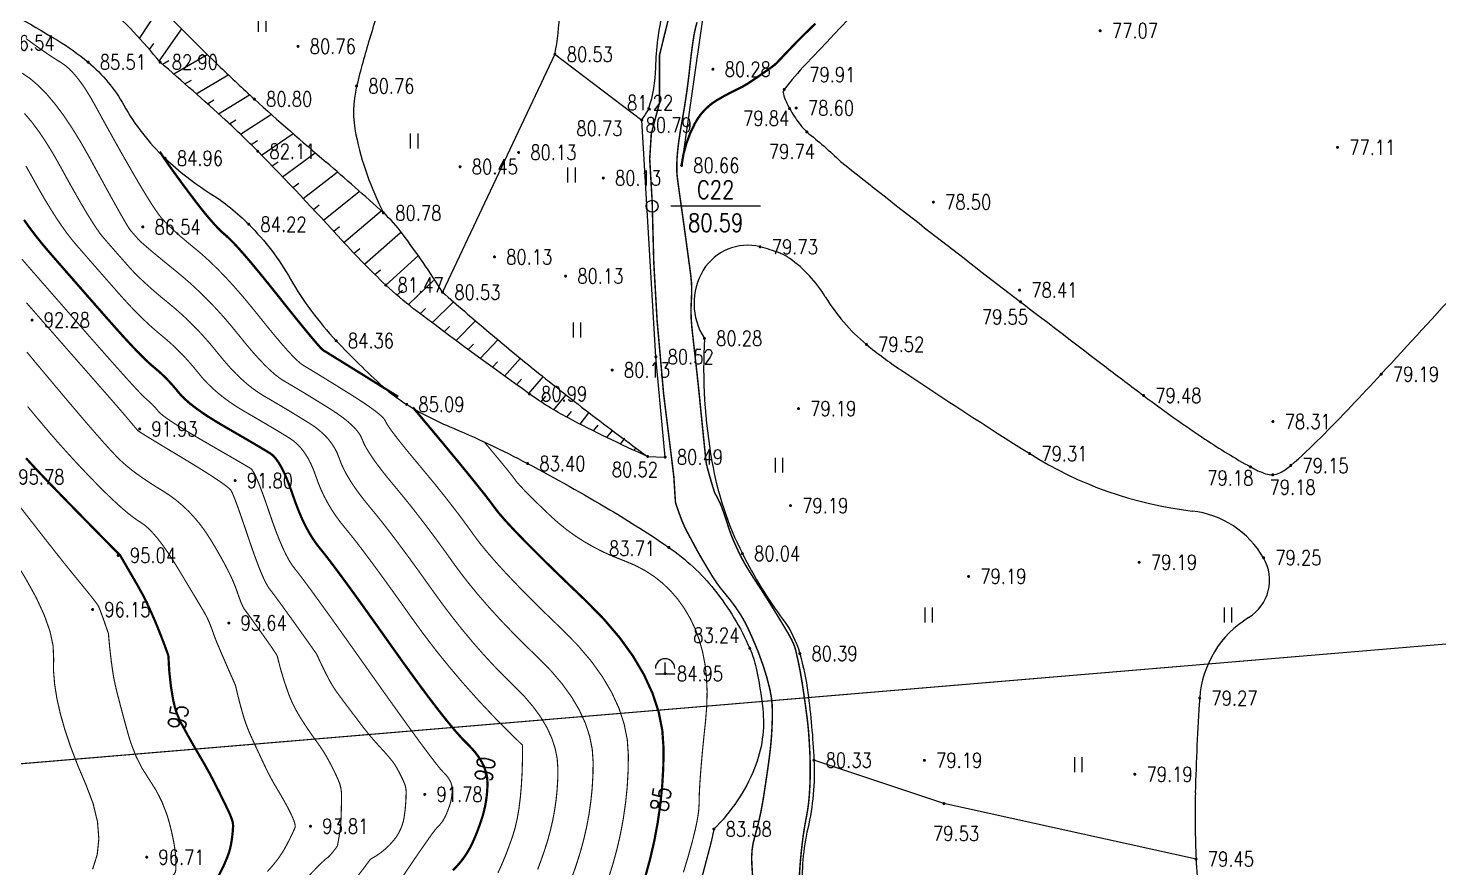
# Model space of a CAD drawing. Extents: x 532522 to 2902776, y -101917278 to 111238625.
# Drawn here: x 1195198 to 1289456, y 3048541 to 3104611 of the extents above; entities that cross this region are included whole.
import ezdxf
from ezdxf.enums import TextEntityAlignment as Align

# ---------------------------------------------------------------- set-up
doc = ezdxf.new("R2010")
doc.units = 0
doc.header["$LTSCALE"] = 1000
doc.header["$MEASUREMENT"] = 0
doc.header["$PDMODE"] = 33
doc.header["$PDSIZE"] = 0.125
doc.linetypes.add('X2', pattern=[10, 8, -2])
doc.layers.get('0').update_dxf_attribs({"linetype": 'CONTINUOUS'})
doc.layers.add('Õ÷μØºìÏß', color=20, linetype='CONTINUOUS')
doc.layers.add('新地形图', color=7, linetype='CONTINUOUS')
doc.styles.add('HZ', font='rs', dxfattribs={"width": 0.8, "bigfont": 'hztxt'})
doc.linetypes.add('10421', pattern='A,2,[150,AAA.SHX,S=1,R=0,X=0,Y=1],1e-11', length=2)

# ---------------------------------------------------------------- blocks, each defined once
blk = doc.blocks.new('GC110')
for p, q in [((-1.31, 0), (1.29, 0)), ((-0.01, 0), (-0.01, 1.5))]:
    blk.add_line(p, q)
blk.add_arc((-0.01, 0.7), 1.3, 0, 180)
blk.add_point((-0.01, 2))
blk = doc.blocks.new('GC121')
for p, q in [((-0.5, -0.64), (-0.5, 1.36)), ((-0.5, -0.64), (-0.5, 0.86)), ((0.5, -0.64), (0.5, 1.36))]:
    blk.add_line(p, q)
blk = doc.blocks.new('GC200')
at = {"linetype": 'Continuous', "const_width": 0.2, "flags": 128}
blk.add_lwpolyline([(-0.1, 0, 1), (0.1, 0, 1)], format="xyb", close=True, dxfattribs=at)
blk = doc.blocks.new('GC117')
blk.add_circle((0, 0), 0.8)
blk.add_point((0, 0))
blk = doc.blocks.new('A$C22E77CCE')
at = {"layer": '新地形图', "color": 53, "linetype": 'Continuous'}
for p, q in [((330654, 478141), (332021, 480230)), ((331965, 476632), (333475, 478775)), ((331319, 477395), (331601, 477808)), ((332938, 475767), (335176, 477069)), ((358414, 477083), (350903, 461192)), ((358414, 477083), (364215, 472686)), ((332183, 476422), (332616, 476673)), ((333690, 475107), (334122, 475360)), ((334439, 474445), (336575, 475707)), ((335927, 473108), (338002, 474375)), ((335185, 473778), (335614, 474035)), ((336666, 472434), (337089, 472699)), ((337394, 471749), (339465, 473081)), ((338109, 471050), (338525, 471326)), ((338811, 470338), (340928, 471789)), ((340203, 468902), (342392, 470497)), ((339509, 469622), (339917, 469910)), ((340895, 468179), (341295, 468479)), ((341583, 467454), (343859, 469209)), ((342949, 465993), (345329, 467924)), ((342267, 466725), (342659, 467035)), ((344302, 464521), (346794, 466633)), ((372151, 466934, 80592), (366151, 466934, 80592)), ((343627, 465258), (344012, 465578)), ((345680, 463071), (348094, 465181)), ((344985, 463790), (345363, 464116)), ((347106, 461669), (349290, 463639)), ((346387, 462364), (346761, 462695)), ((348617, 460360), (350303, 461971)), ((347847, 460997), (348214, 461337)), ((349412, 459753), (349770, 460101)), ((350211, 459151), (351612, 460533)), ((351814, 457956), (353110, 459282)), ((351011, 458552), (351364, 458907)), ((352618, 457361), (352964, 457722)), ((353424, 456770), (354612, 458034)), ((354232, 456180), (354570, 456548)), ((355042, 455593), (356117, 456790)), ((355853, 455008), (356182, 455385)), ((356666, 454426), (357625, 455550)), ((357491, 453862), (357811, 454246)), ((358340, 453334), (359142, 454322)), ((359212, 452843), (359523, 453234)), ((360098, 452380), (360686, 453127)), ((360989, 451927), (361296, 452321)), ((361886, 451484), (362247, 451954)), ((362788, 451052), (363090, 451450)), ((363695, 450630), (363817, 450794)), ((466829, 441802), (276879, 425833)), ((384405, 427039), (375718, 429935)), ((401252, 423330), (384405, 427039))]:
    blk.add_line(p, q, dxfattribs=at)
at = {"layer": '新地形图', "color": 53, "linetype": '10421'}
for p, q in [((365158, 456875), (364215, 472686)), ((365775, 450181), (365158, 456875)), ((364606, 450220), (365775, 450181))]:
    blk.add_line(p, q, dxfattribs=at)
at = {"layer": '新地形图', "color": 53, "linetype": 'Continuous', "flags": 128}
for points, format in [([(367906, 479224, 100, 100, 0.03256), (367677, 478201, 100, 100, 0.013155), (367441, 476377, 100, 100, -0.011348), (367175, 474261, 100, 100, -0.008336), (366876, 472455, 100, 100, 0.011824), (366674, 471181, 100, 100, 0.026089), (366552, 469698, 100, 100, 0.040727), (366602, 468745, 100, 100, 0.002147), (366763, 467584, 100, 100, -0.001299), (367032, 465665, 100, 100, -0.000362), (367369, 463207, 100, 100, -0.001015), (367486, 462331, 100, 100, -0.051738), (367531, 460716, 100, 100, 0.045123), (367558, 458866, 100, 100, 0.00234), (367692, 457651, 100, 100, -0.001398), (367920, 455618, 100, 100, -0.002738), (368164, 453261, 100, 100, 0.001971), (368497, 449987, 100, 100, 0.038821), (368589, 449492, 100, 100, 0.011227), (369075, 447822, 100, 100, 0)], "xyseb"), ([(332026, 476558, 0.035059), (328333, 480466, 0.067405), (326031, 482072, 0.026562), (321120, 484273, 0.017388), (313353, 486963, 0.04296), (308552, 488000, 0.028602), (301198, 488514)], "xyb"), ([(364606, 450220, -0.01723), (359296, 452798, -0.03336), (356700, 454402, -0.007079), (348971, 460086, -0.027784), (347106, 461669, -0.017984), (344194, 464639, 0.009104), (338548, 470607, 0.013807), (336405, 472673, 0.007022), (332026, 476558)], "xyb"), ([(328574, 438404, 75, 75, 0.016369), (328841, 435985, 75, 75, 0.026766), (329132, 434525, 75, 75, 0.005002), (329831, 431897, 75, 75, 0.014038), (330116, 430971, 75, 75, 0.072282), (331289, 428665, 75, 75, -0.072314), (332461, 426359, 75, 75, -0.022263), (332741, 425389, 75, 75, -0.018018), (332990, 424167, 75, 75, -0.053552), (333079, 422642, 75, 75, -0.193861), (332896, 422246, 75, 75, -0.040487), (332765, 422141, 75, 75, -0.005547), (331740, 421465, 75, 75, -0.017091), (330306, 420611, 75, 75, -0.016105), (328729, 419807, 75, 75, 0)], "xyseb"), ([(339851, 436920, 75, 75, 0.03316), (340619, 434352, 75, 75, 0.051299), (341389, 432797, 75, 75, 0.01788), (342558, 431080, 75, 75, -0.030963), (343208, 430071, 75, 75, -0.023774), (343937, 428607, 75, 75, -0.062177), (344117, 428006, 75, 75, -0.041612), (344149, 427621, 75, 75, -0.010052), (344117, 426024, 75, 75, -0.023145), (344052, 425276, 75, 75, -0.015964), (343874, 424203, 75, 75, 0)], "xyseb"), ([(342482, 437033, 75, 75, 0.018332), (343360, 435241, 75, 75, 0.036786), (343894, 434400, 75, 75, 0.003025), (345498, 432270, 75, 75, 0.009703), (346014, 431619, 75, 75, 0.015864), (346742, 430792, 75, 75, -0.015812), (347472, 429963, 75, 75, -0.043947), (347833, 429439, 75, 75, -0.025004), (348334, 428440, 75, 75, -0.104055), (348467, 427805, 75, 75, -0.039606), (348334, 426122, 75, 75, -0.130583), (347667, 424622, 75, 75, -0.104049), (346082, 423324, 75, 75, 0)], "xyseb"), ([(337064, 434935, 75, 75, 0.020227), (337631, 432769, 75, 75, 0.033913), (338108, 431520, 75, 75, 0.00198), (339091, 429410, 75, 75, 0.01052), (339286, 429017, 75, 75, 0.014975), (339831, 428048, 75, 75, -0.011676), (340538, 426810, 75, 75, -0.026139), (340962, 425916, 75, 75, -0.070292), (341053, 425558, 75, 75, -0.13292), (341027, 425388, 75, 75, -0.017506), (340464, 424234, 75, 75, -0.035868), (339927, 423377, 75, 75, -0.03186), (339198, 422504, 75, 75, 0)], "xyseb")]:
    blk.add_lwpolyline(points, format=format, dxfattribs=at)
at = {"layer": '新地形图', "color": 53, "linetype": '10421', "flags": 128}
blk.add_lwpolyline([(411946, 529797), (408807, 526747), (401506, 519035), (392606, 511664), (384486, 503670), (375475, 491932), (368292, 479594), (366872, 469659)], dxfattribs=at)
blk.add_lwpolyline([(377501, 469923, 0.004541), (389526, 460548, 0.000613), (395252, 456178, 0.001413), (397744, 454292, 0.014157), (401848, 451382, 0.019941), (404896, 449520, 0.042723), (405902, 449067, 0.098338), (406379, 448999, 0.105566), (406853, 449127, 0.058943), (407575, 449614, 0.01985), (409572, 451474, 0.009232), (413623, 455716, 0.001157), (419061, 461650, -0.001952), (422289, 465163, -0.001195), (426805, 470014, -0.001219), (431254, 474748, -0.012436), (434310, 477825, 0.006941), (439843, 483279, 0.014709), (445727, 489601, 0.023257), (449134, 493872, 0.023753), (449701, 494737, 0.114692), (449765, 494944, 0.116059), (449729, 495175, 0.070665), (449536, 495506, 0.028884), (448715, 496429, 0.005843), (444352, 500698, 0.000962), (437862, 506878, 0.001844), (434457, 510083, 0.006734), (430992, 513234, 0.002551), (421692, 521384, 0.017347), (418732, 523776, 0.321017), (418505, 523782, 0.081445), (418066, 523364, -0.027535), (416914, 522006, -0.001493), (412927, 517822, -0.001354), (408502, 513233, -0.020659), (402299, 507340, 0.02598), (397415, 502602, 0.060549), (393993, 497884, -0.057894), (390441, 492933, -0.000647), (389270, 491647, -0.000114), (382625, 484382, -0.005651), (375173, 476419, 0.027921), (373737, 474741, 0.234097), (373679, 474440, 0.063785), (374090, 473455, 0.028222), (374731, 472474, 0.042925), (375240, 471896, -0.023096)], format="xyb", close=True, dxfattribs=at)
for points in [[(248720, 521857, 0.034933), (248865, 519337, 0.050118), (249263, 517622, 0.025851), (250697, 514023, 0.087295), (251354, 513073, 0.044869), (254341, 510548, -0.028398), (259182, 506721, -0.002536), (262444, 503797, 0.004435), (264315, 502133, 0.010757), (268686, 498476, 0.035841), (270096, 497505, 0.006616), (271192, 496879, 0.00181), (275235, 494662, 0.002139), (277105, 493655, -0.001224), (280375, 491903, -0.083292), (286091, 487461, 0.135917), (289900, 485091, 0.032293), (292224, 484566, 0.012555), (298290, 483760, 0.004748), (302207, 483376, 0.003386), (307707, 482928, 0.034776), (309801, 482917, 0.015804), (314383, 483359), (314383, 483359, -0.013962), (317540, 482159, -0.023886), (319327, 481321, -0.014165), (325165, 478018, -0.037771), (327216, 476558, -0.092101), (329604, 473682, 0.076395), (332365, 470137, 0.047901), (335383, 467790, -0.055688), (337949, 465731, -0.066094), (340744, 462064, 0.059501), (343791, 457954, 0.019854), (346919, 454895, 0.043769), (348504, 453698, 0.040735), (351343, 452227, -0.022418), (356588, 449748, -0.012347), (362082, 446667, -0.016617), (366025, 444146, -0.073292), (369056, 441330, -0.066066), (371429, 437408, -0.050129), (371855, 436087, -0.025321), (372295, 433380, -0.124597), (371744, 429393, -0.102297), (369032, 425337)], [(364215, 472686, 0.011756), (364615, 473311, 0.055075), (364681, 473455, 0.076625), (365154, 476181, -0.05572), (365647, 479944, -0.004253), (366461, 483132, -0.008399), (366914, 484735, -0.014889), (367537, 486606, -0.007843), (368881, 490099, -0.034859), (370037, 492474, -0.02502), (372029, 495567, -0.070672), (372658, 496223, -0.030546), (374379, 497414), (374379, 497414, 0.115475), (375629, 497871, 0.122128), (376485, 498796, 0.056356), (376838, 499652, 0.10479), (376873, 500153, 0.152003), (376618, 500694, 0.121883), (376001, 501104)], [(368399, 458110, 0.056989), (368899, 449889, 0.072576), (370934, 443737, 0.044064), (373658, 439319, -0.09136), (374772, 437060, -0.036037), (375313, 434447, -0.021204), (375718, 429935, -0.068812), (375307, 425385, 0.074298), (374971, 421164, 0.087623), (376265, 415963, 0.086049), (379301, 411432, 0.016298), (381498, 409275, 0.022392), (383213, 407834, 0.02468), (385206, 406456, 0.01985), (387825, 404972, 0.091142), (389399, 404495, 0.050488), (392351, 404461)], [(369032, 425337, -0.043328), (367019, 418669, -0.059135), (364577, 414179, -0.009109), (361081, 409427, -0.052223), (360372, 408677, -0.016172), (358031, 406794, -0.012116), (354769, 404463, -0.015805), (350724, 401900, 0.013048), (345808, 398823, 0.026132), (345036, 398250, 0.008588), (342812, 396351)]]:
    blk.add_lwpolyline(points, format="xyb", dxfattribs=at)
at = {"layer": '新地形图', "color": 53, "linetype": 'Continuous'}
for points, const_width, elevation in [([(323071, 450106), (323348, 449799), (323692, 449428), (324103, 448993), (324579, 448494), (325123, 447931), (325733, 447304), (326409, 446612), (327075, 445934), (327653, 445345), (328144, 444846), (328547, 444437), (328863, 444117), (329091, 443887), (329232, 443747), (329285, 443697), (329295, 443690), (329306, 443681), (329316, 443670), (329328, 443656), (329340, 443641), (329353, 443623), (329366, 443603), (329379, 443581), (329410, 443528), (329474, 443418), (329572, 443250), (329704, 443023), (329868, 442738), (330067, 442396), (330299, 441995), (330564, 441536), (330848, 441021), (331136, 440451), (331428, 439826), (331723, 439146), (332023, 438411), (332326, 437622), (332583, 436913)], 150, 95000), ([(323175, 453557), (323506, 453158), (323867, 452727), (324257, 452262), (324667, 451780), (325086, 451297), (325515, 450814), (325952, 450330), (326399, 449845), (326854, 449359), (327319, 448872), (327793, 448385), (328258, 447918), (328694, 447493), (329103, 447110), (329483, 446769), (329835, 446470), (330158, 446213), (330454, 445998), (330721, 445825), (330982, 445643), (331258, 445404), (331548, 445105), (331854, 444749), (332174, 444334), (332510, 443861), (332860, 443329), (333225, 442739), (333579, 442150), (333896, 441622), (334176, 441156), (334418, 440751), (334623, 440407), (334791, 440125), (334922, 439904), (335016, 439744), (335091, 439607), (335167, 439456), (335245, 439290), (335323, 439110), (335402, 438915), (335483, 438705), (335564, 438481), (335646, 438243), (335808, 437827), (336128, 437071), (336605, 435975), (337064, 434935)], 75, 94000), ([(323123, 457197), (323369, 456900), (323685, 456520), (324072, 456058), (324529, 455513), (325056, 454885), (325654, 454174), (326263, 453454), (326824, 452796), (327337, 452200), (327801, 451666), (328218, 451195), (328586, 450787), (328906, 450441), (329178, 450157), (329441, 449901), (329736, 449640), (330061, 449373), (330418, 449101), (330806, 448822), (331226, 448538), (331676, 448248), (332157, 447953), (332644, 447639), (333109, 447294), (333553, 446919), (333976, 446513), (334378, 446076), (334759, 445608), (335118, 445109), (335457, 444580), (335770, 444052), (336053, 443558), (336308, 443097), (336532, 442670), (336728, 442276), (336894, 441915), (337031, 441588), (337139, 441295), (337229, 441032), (337313, 440797), (337390, 440590), (337462, 440411), (337528, 440260), (337588, 440137), (337642, 440042), (337690, 439975), (337757, 439889), (337870, 439738), (338027, 439521), (338230, 439240), (338479, 438894), (338772, 438482), (339111, 438005), (339494, 437463), (339851, 436920)], 75, 93000), ([(323096, 460489), (323790, 459696), (324478, 458910), (325161, 458131), (325838, 457360), (326509, 456596), (327146, 455871), (327720, 455216), (328231, 454633), (328679, 454120), (329064, 453678), (329386, 453306), (329644, 453006), (329840, 452776), (329994, 452593), (330131, 452431), (330248, 452292), (330348, 452175), (330429, 452080), (330492, 452008), (330536, 451957), (330562, 451929), (330624, 451885), (330777, 451788), (331020, 451637), (331354, 451433), (331778, 451175), (332293, 450864), (332898, 450499), (333593, 450081), (334291, 449658), (334904, 449279), (335430, 448945), (335871, 448655), (336226, 448409), (336495, 448208), (336678, 448051), (336776, 447938), (336842, 447809), (336931, 447602), (337043, 447317), (337178, 446956), (337336, 446517), (337516, 446000), (337720, 445406), (337947, 444735), (338177, 444061), (338393, 443458), (338592, 442928), (338777, 442468), (338945, 442081), (339099, 441765), (339237, 441521), (339360, 441349), (339533, 441128), (339821, 440741), (340226, 440187), (340747, 439465), (341384, 438576), (342136, 437520), (342482, 437033)], 75, 92000), ([(328574, 438404), (328314, 439146), (328117, 439696), (327983, 440053), (327912, 440218), (327854, 440308), (327761, 440437), (327633, 440607), (327468, 440817), (327269, 441068), (327033, 441359), (326763, 441691), (326456, 442063), (326094, 442506), (325656, 443051), (325141, 443698), (324550, 444448), (323884, 445299), (323140, 446252), (322321, 447307), (321425, 448464)], 75, 96000), ([(343874, 424203), (343782, 424078), (343578, 423815), (343412, 423616), (343284, 423482), (343192, 423411), (343069, 423315), (342843, 423105), (342515, 422779), (342085, 422339), (341554, 421783), (340920, 421113), (340184, 420328), (339346, 419428), (338392, 418458), (337307, 417464), (336092, 416445), (334745, 415402), (333269, 414334), (331661, 413242), (329924, 412126), (328055, 410985)], 75, 93000), ([(346082, 423324), (345627, 422707), (345074, 421992), (344622, 421451), (344272, 421085), (344024, 420893), (343789, 420742), (343481, 420498), (343099, 420161), (342643, 419731), (342113, 419208), (341510, 418592), (340833, 417883), (340082, 417081), (339237, 416222), (338275, 415341), (337198, 414438), (336005, 413514), (334697, 412568), (333273, 411600), (331733, 410611), (330077, 409600)], 75, 92000)]:
    blk.add_lwpolyline(points, dxfattribs=dict(at, const_width=const_width, elevation=elevation))
at = {"layer": '新地形图', "color": 53, "linetype": 'X2', "const_width": 100, "flags": 128}
blk.add_lwpolyline([(377339, 501670), (377373, 500261), (377029, 499092), (376651, 498164), (374509, 495998), (372014, 492832), (369404, 489642), (367909, 485433), (366415, 481156), (365396, 477015), (365396, 473825), (364852, 471788), (364743, 470102), (364908, 467253), (365017, 463143), (365237, 459307), (365675, 454376), (366356, 448875), (366464, 447156)], dxfattribs=at)
at = {"layer": '新地形图', "color": 53, "linetype": 'Continuous', "flags": 128}
for points, const_width in [([(322794, 463397), (323384, 462720), (323987, 462028), (324606, 461320), (325238, 460597), (325885, 459859), (326546, 459105), (327221, 458336), (327911, 457551), (328571, 456803), (329157, 456143), (329669, 455572), (330107, 455089), (330471, 454694), (330761, 454388), (330977, 454171), (331119, 454042), (331224, 453955), (331326, 453865), (331427, 453770), (331526, 453672), (331624, 453570), (331719, 453465), (331813, 453355), (331906, 453242), (332034, 453109), (332237, 452941), (332515, 452738), (332867, 452500), (333293, 452227), (333794, 451919), (334369, 451576), (335019, 451197), (335667, 450823), (336240, 450492), (336737, 450205), (337159, 449960), (337504, 449759), (337774, 449601), (337968, 449487), (338086, 449415), (338175, 449325), (338285, 449153), (338413, 448899), (338561, 448564), (338729, 448148), (338916, 447650), (339122, 447070), (339348, 446409), (339580, 445738), (339806, 445126), (340026, 444575), (340239, 444084), (340446, 443654), (340647, 443283), (340841, 442973), (341030, 442723), (341270, 442422), (341622, 441958), (342084, 441333), (342658, 440546), (343342, 439596), (344138, 438485), (345044, 437211), (346062, 435775), (347077, 434344), (347977, 433085), (348761, 431998), (349430, 431082), (349983, 430339), (350421, 429767), (350743, 429367), (350950, 429139), (351089, 428997), (351211, 428855), (351313, 428713), (351397, 428571), (351463, 428429), (351510, 428287), (351538, 428144), (351548, 428002), (351546, 427860), (351537, 427718), (351523, 427577), (351503, 427437), (351477, 427297), (351445, 427157), (351407, 427019), (351363, 426880), (351316, 426746), (351270, 426619), (351223, 426500), (351177, 426387), (351131, 426283), (351085, 426186), (351039, 426096), (350994, 426013), (350947, 425935), (350897, 425859), (350844, 425784), (350788, 425710), (350729, 425638), (350667, 425568), (350602, 425498), (350534, 425431), (350437, 425320), (350285, 425123), (350076, 424838), (349813, 424466), (349493, 424008), (349118, 423462), (348688, 422830), (348202, 422110)], 75), ([(322934, 466020), (323327, 465473), (323736, 464934), (324163, 464403), (324606, 463880), (325063, 463355), (325531, 462818), (326011, 462269), (326501, 461709), (327003, 461136), (327516, 460551), (328040, 459954), (328575, 459345), (329096, 458758), (329576, 458225), (330016, 457748), (330415, 457325), (330775, 456957), (331094, 456644), (331373, 456385), (331611, 456181), (331828, 456001), (332041, 455813), (332251, 455617), (332457, 455413), (332659, 455201), (332858, 454981), (333054, 454754), (333246, 454518), (333460, 454272), (333724, 454015), (334037, 453745), (334400, 453463), (334811, 453169), (335271, 452863), (335781, 452545), (336340, 452215), (336898, 451893), (337406, 451599), (337863, 451332), (338270, 451094), (338626, 450884), (338932, 450702), (339188, 450548), (339393, 450422), (339575, 450281), (339758, 450080), (339943, 449821), (340130, 449503), (340318, 449126), (340509, 448690), (340702, 448196), (340896, 447642), (341096, 447077), (341303, 446546), (341517, 446050), (341739, 445590), (341968, 445164), (342204, 444773), (342448, 444417), (342700, 444097), (342997, 443730), (343379, 443236), (343846, 442616), (344397, 441869), (345033, 440996), (345753, 439995), (346558, 438868), (347447, 437614), (348342, 436359), (349163, 435228), (349910, 434221), (350583, 433338), (351182, 432580), (351707, 431945), (352158, 431435), (352536, 431048), (352855, 430724), (353131, 430400), (353366, 430075), (353558, 429750), (353707, 429426), (353815, 429101), (353880, 428776), (353902, 428451), (353897, 428126), (353878, 427803), (353845, 427481), (353799, 427160), (353739, 426840), (353666, 426522), (353579, 426205), (353479, 425889), (353372, 425582), (353266, 425292), (353160, 425019), (353054, 424763), (352949, 424524), (352844, 424302), (352740, 424097), (352636, 423909), (352528, 423731), (352414, 423557), (352294, 423385), (352166, 423217), (352031, 423053), (351890, 422891), (351742, 422733), (351587, 422578)], 150), ([(323061, 469619), (323473, 468891), (323882, 468152), (324279, 467463), (324665, 466824), (325039, 466233), (325401, 465692), (325752, 465200), (326090, 464757), (326417, 464364), (326742, 463990), (327075, 463609), (327416, 463219), (327765, 462820), (328121, 462413), (328486, 461997), (328858, 461573), (329239, 461140), (329620, 460713), (329995, 460308), (330362, 459924), (330724, 459561), (331079, 459219), (331427, 458899), (331768, 458599), (332103, 458321), (332432, 458047), (332756, 457762), (333074, 457464), (333387, 457154), (333695, 456832), (333997, 456498), (334294, 456152), (334586, 455795), (334887, 455436), (335211, 455088), (335560, 454752), (335932, 454426), (336329, 454111), (336749, 453807), (337193, 453514), (337661, 453232), (338128, 452962), (338571, 452705), (338988, 452460), (339381, 452228), (339748, 452009), (340091, 451803), (340409, 451610), (340701, 451429), (340974, 451237), (341231, 451008), (341472, 450743), (341698, 450442), (341908, 450105), (342103, 449731), (342282, 449321), (342445, 448875), (342612, 448415), (342799, 447966), (343008, 447526), (343238, 447095), (343489, 446675), (343762, 446264), (344055, 445862), (344370, 445471), (344724, 445038), (345137, 444514), (345607, 443899), (346136, 443193), (346723, 442395), (347368, 441506), (348072, 440525), (348833, 439453), (349641, 438342), (350482, 437244), (351358, 436160), (352268, 435088), (353212, 434029), (354190, 432983), (355202, 431951), (356248, 430931)], 75), ([(322961, 473139), (323434, 472581), (323916, 471938), (324406, 471209), (324906, 470394), (325414, 469494), (325907, 468597), (326360, 467789), (326772, 467073), (327144, 466447), (327476, 465911), (327767, 465466), (328018, 465111), (328229, 464847), (328421, 464626), (328619, 464399), (328821, 464168), (329028, 463931), (329240, 463690), (329456, 463443), (329677, 463191), (329903, 462934), (330144, 462669), (330413, 462391), (330709, 462100), (331032, 461797), (331382, 461482), (331759, 461154), (332164, 460813), (332595, 460461), (333037, 460093), (333471, 459710), (333898, 459311), (334318, 458895), (334731, 458463), (335136, 458015), (335535, 457551), (335926, 457071), (336313, 456600), (336698, 456162), (337082, 455759), (337465, 455389), (337847, 455053), (338226, 454752), (338605, 454484), (338982, 454250), (339359, 454032), (339736, 453811), (340114, 453588), (340492, 453362), (340870, 453135), (341250, 452904), (341629, 452671), (342009, 452436), (342373, 452193), (342704, 451936), (343001, 451665), (343266, 451381), (343498, 451083), (343696, 450772), (343862, 450446), (343994, 450108), (344128, 449754), (344296, 449385), (344499, 449001), (344738, 448601), (345011, 448185), (345319, 447754), (345662, 447307), (346040, 446845), (346451, 446347), (346894, 445792), (347369, 445182), (347875, 444516), (348414, 443794), (348984, 443016), (349585, 442183), (350219, 441293), (350873, 440389), (351536, 439514), (352208, 438668), (352889, 437850), (353580, 437061), (354280, 436301), (354989, 435569), (355707, 434866), (356385, 434177), (356973, 433488), (357471, 432798), (357879, 432109), (358196, 431419), (358424, 430729), (358562, 430038), (358610, 429348), (358599, 428658), (358558, 427971), (358489, 427287), (358391, 426606), (358264, 425927), (358109, 425251), (357925, 424577), (357712, 423906), (357485, 423254), (357258, 422639)], 75), ([(322811, 475821), (323341, 475462), (323883, 475002), (324435, 474439), (324998, 473774), (325571, 473008), (326155, 472140), (326750, 471170), (327356, 470098), (327933, 469041), (328440, 468115), (328879, 467322), (329249, 466660), (329550, 466130), (329782, 465732), (329946, 465465), (330040, 465331), (330101, 465261), (330163, 465190), (330226, 465117), (330291, 465042), (330358, 464966), (330426, 464889), (330496, 464810), (330567, 464729), (330669, 464624), (330832, 464473), (331056, 464277), (331340, 464034), (331686, 463744), (332092, 463409), (332559, 463028), (333087, 462600), (333641, 462139), (334186, 461658), (334722, 461157), (335249, 460636), (335766, 460094), (336275, 459532), (336775, 458950), (337266, 458347), (337739, 457763), (338185, 457236), (338605, 456766), (338998, 456352), (339364, 455996), (339704, 455696), (340017, 455453), (340303, 455267), (340589, 455101), (340901, 454917), (341239, 454716), (341603, 454497), (341993, 454260), (342408, 454005), (342850, 453733), (343317, 453443), (343772, 453149), (344177, 452864), (344531, 452587), (344834, 452320), (345087, 452062), (345290, 451812), (345442, 451572), (345543, 451340), (345643, 451093), (345793, 450805), (345990, 450476), (346237, 450106), (346532, 449696), (346876, 449244), (347269, 448752), (347710, 448219), (348178, 447655), (348652, 447071), (349131, 446466), (349615, 445840), (350104, 445194), (350599, 444527), (351099, 443840), (351604, 443132), (352138, 442404), (352722, 441657), (353357, 440891), (354043, 440106), (354779, 439302), (355566, 438479), (356404, 437636), (357293, 436775), (358150, 435903), (358894, 435032), (359523, 434160), (360039, 433288), (360441, 432415), (360729, 431543), (360904, 430670), (360964, 429796), (360949, 428924), (360898, 428056), (360811, 427191), (360687, 426329), (360527, 425470), (360330, 424615), (360097, 423763), (359828, 422915), (359541, 422091)], 75), ([(323069, 478133), (323557, 477776), (324004, 477457), (324411, 477173), (324779, 476925), (325106, 476714), (325393, 476540), (325663, 476357), (325938, 476123), (326219, 475836), (326505, 475498), (326797, 475109), (327094, 474667), (327397, 474174), (327705, 473628), (328015, 473060), (328325, 472497), (328634, 471940), (328942, 471388), (329249, 470841), (329555, 470300), (329861, 469764), (330166, 469234), (330460, 468727), (330734, 468262), (330988, 467840), (331221, 467460), (331434, 467121), (331627, 466825), (331800, 466571), (331952, 466359), (332114, 466156), (332318, 465930), (332562, 465680), (332847, 465407), (333172, 465111), (333538, 464792), (333945, 464449), (334393, 464083), (334869, 463682), (335359, 463237), (335863, 462747), (336383, 462212), (336917, 461633), (337465, 461008), (338028, 460338), (338606, 459624), (339165, 458927), (339672, 458310), (340127, 457772), (340531, 457315), (340882, 456938), (341182, 456640), (341429, 456423), (341625, 456285), (341820, 456171), (342067, 456024), (342365, 455844), (342714, 455631), (343115, 455385), (343567, 455106), (344070, 454794), (344625, 454450), (345171, 454105), (345650, 453791), (346060, 453509), (346402, 453259), (346677, 453040), (346883, 452853), (347022, 452697), (347092, 452573), (347159, 452432), (347289, 452225), (347482, 451951), (347737, 451612), (348054, 451206), (348433, 450734), (348875, 450197), (349380, 449593), (349905, 448963), (350409, 448349), (350892, 447749), (351354, 447164), (351795, 446593), (352214, 446038), (352613, 445497), (352990, 444971), (353403, 444419), (353908, 443800), (354506, 443115), (355196, 442362), (355978, 441543), (356853, 440656), (357820, 439703), (358879, 438683), (359915, 437630), (360814, 436576), (361576, 435522), (362199, 434467), (362686, 433412), (363034, 432357), (363245, 431301), (363318, 430245), (363300, 429190), (363239, 428140), (363133, 427094), (362983, 426052), (362790, 425014), (362552, 423979), (362270, 422949), (361944, 421923)], 75), ([(332010, 470579), (332110, 470416), (332251, 470201), (332433, 469936), (332655, 469620), (332917, 469253), (333221, 468836), (333564, 468367), (333949, 467848), (334342, 467328), (334709, 466854), (335052, 466428), (335369, 466049), (335662, 465718), (335929, 465434), (336172, 465197), (336390, 465008), (336625, 464799), (336920, 464503), (337275, 464120), (337690, 463650), (338164, 463093), (338698, 462449), (339292, 461718), (339946, 460900), (340591, 460090), (341159, 459383), (341650, 458779), (342064, 458278), (342400, 457880), (342659, 457584), (342841, 457392), (342946, 457302), (343082, 457221), (343357, 457052), (343771, 456796), (344325, 456453), (345019, 456024), (345851, 455507), (346823, 454903), (347935, 454212)], 150), ([(348927, 453491), (350006, 452204), (350972, 451047), (351824, 450018), (352562, 449118), (353186, 448348), (353697, 447706), (354093, 447194), (354376, 446810), (354668, 446434), (355094, 445943), (355655, 445338), (356349, 444618), (357177, 443783), (358139, 442834), (359235, 441771), (360465, 440592), (361681, 439356), (362735, 438120), (363628, 436883), (364360, 435646), (364930, 434409), (365339, 433171), (365586, 431932), (365672, 430693), (365651, 429457), (365579, 428225), (365455, 426997), (365279, 425775), (365052, 424557), (364773, 423344), (364443, 422136)], 150), ([(353724, 451147), (354128, 450666), (354489, 450233), (354807, 449849), (355083, 449512), (355317, 449224), (355507, 448984), (355656, 448793), (355761, 448649), (355872, 448508), (356035, 448320), (356251, 448088), (356520, 447810), (356841, 447487), (357215, 447118), (357642, 446704), (358121, 446245), (358641, 445777), (359188, 445335), (359763, 444920), (360366, 444532), (360997, 444171), (361656, 443836), (362342, 443529), (363056, 443248), (363761, 442954), (364422, 442607), (365038, 442207), (365609, 441755), (366135, 441249), (366616, 440691), (367052, 440080), (367444, 439416), (367783, 438706), (368062, 437954), (368281, 437161), (368440, 436327), (368539, 435453), (368579, 434537), (368558, 433581), (368478, 432583), (368375, 431605), (368285, 430706), (368210, 429887), (368149, 429147), (368101, 428487), (368068, 427906), (368049, 427405), (368043, 426983), (368015, 426538), (367929, 425969), (367784, 425276), (367580, 424458), (367317, 423515), (366996, 422448)], 75), ([(319858, 446675), (321085, 445034), (322142, 443507), (323029, 442094), (323746, 440795), (324293, 439610), (324670, 438539), (324877, 437581), (324914, 436738), (324905, 435918), (324976, 435031), (325127, 434077), (325356, 433057), (325665, 431969), (326054, 430815), (326522, 429595), (327069, 428307), (327556, 427024), (327845, 425817), (327935, 424686), (327825, 423632), (327517, 422653)], 75), ([(356248, 430931), (356241, 429948), (356213, 429030), (356164, 428178), (356093, 427391), (356001, 426669), (355887, 426013), (355752, 425423), (355595, 424897), (355428, 424418), (355262, 423966), (355096, 423539), (354931, 423139), (354767, 422766), (354603, 422419)], 75)]:
    blk.add_lwpolyline(points, dxfattribs=dict(at, const_width=const_width))
for points, const_width in [([(375820, 479136, 0.003836), (374904, 478241, 0.005942), (374324, 477652, 0.00323), (373499, 476784, -0.009163), (373205, 476481, -0.039604), (372973, 476285, -0.006695), (371501, 475257, -0.037659), (370689, 474792, 0.021789), (369263, 474033, 0.135297), (367787, 472508, 0.095108), (366872, 469659)], 150), ([(369075, 447822, -0.010312), (369434, 447122, -0.02439), (369564, 446817, -0.015014), (369991, 445551, 0.025213), (370260, 444802, 0.014446), (370762, 443692, 0.02035), (371172, 442931, 0.012031), (371792, 441941, -0.006694), (372924, 440173, -0.004915), (373900, 438570, -0.013666), (374229, 437980, -0.061202), (374508, 437239, -0.021592), (374940, 435043, -0.005807), (375266, 432724, -0.013584), (375367, 431728, -0.004365), (375419, 430931, -0.004621), (375454, 430177, -0.014323), (375466, 428819, -0.01462), (375401, 427489, -0.029501), (375222, 426191, 0.02008), (374924, 424291, 0.010773), (374777, 422737, 0.015696), (374733, 421666, 0.036908)], 100), ([(332583, 436913, 0.04103), (332907, 433923, 0.075331), (333456, 432373, 0.01168), (334699, 430172, -0.01561), (335617, 428518, -0.00874), (336642, 426436, -0.03509), (336851, 425896, -0.087667), (336903, 425483, -0.031851), (336774, 424354, -0.050888), (336513, 423444, -0.030941), (335848, 422041, -0.08989), (335271, 421332, -0.057911), (334100, 420545)], 150)]:
    blk.add_lwpolyline(points, format="xyb", dxfattribs=dict(at, const_width=const_width))
blk.add_lwpolyline([(713440, 462535), (468822, 441969), (274886, 425665)], dxfattribs=at)
at = {"layer": '新地形图', "color": 53, "linetype": 'X2', "flags": 128}
blk.add_lwpolyline([(366464, 447156, 100, 100, 0.016895), (366903, 445920, 100, 100, 0.02888), (367225, 445223, 100, 100, 0.000872), (367862, 444036, 100, 100, 0.005028), (367975, 443831, 100, 100, 0.004917), (368299, 443270, 100, 100, 0.002708), (368904, 442261, 100, 100, 0.041547), (369752, 441092, 100, 100, -0.035178), (370771, 439725, 100, 100, -0.031922), (371274, 438820, 100, 100, -0.01731), (372031, 437067, 100, 100, -0.036307), (372767, 434697, 100, 100, -0.058054), (372941, 433151, 100, 100, -0.016112), (372885, 431575, 100, 100, -0.016824), (372731, 430073, 100, 100, -0.002621), (372554, 428823, 100, 100, -0.002271), (372336, 427381, 100, 100, -0.03291), (371750, 424773, 100, 100, 0.068849), (371560, 423505, 100, 100, 0.016824), (371571, 422981, 100, 100, 0.004269), (371704, 420922, 100, 100, 0.002903), (371863, 418904, 100, 100, 0.010538), (371921, 418349, 100, 100, 0.032373), (372022, 417828, 100, 100, 0.009436), (372516, 416077, 100, 100, 0.014749), (373212, 413999, 100, 100, 0.015873), (373976, 412112, 100, 100, 0.021351), (374961, 410117, 100, 100, 0.030186), (375800, 408785, 100, 100, 0.006093), (376528, 407795, 100, 100, 0.003696), (377761, 406187, 100, 100, 0.009734), (378418, 405376, 100, 100, -0.009011), (379129, 404501, 100, 100, -0.071013), (379300, 404205, 100, 100, -0.027096), (379585, 403362, 100, 100, 0)], format="xyseb", dxfattribs=at)
at = {"layer": '新地形图', "color": 53, "linetype": 'Continuous'}
for centre, radius, start, end in [((464116, 442356), 123387, 161.00242, 163.1618), ((516740, 661653), 258912, 224.48668, 225.74179), ((332216, 481612), 26587, 350.18996, 356.37102), ((403733, 460631), 60300, 163.1618, 166.2509), ((390836, 532446), 78505, 225.74179, 228.02122), ((352280, 473221), 7329, 166.2509, 191.97006), ((514693, 670105), 263682, 228.02122, 229.40849), ((365725, 476071), 21072, 191.97006, 207.05449), ((232980, 341327), 169281, 47.67707, 49.40849), ((340353, 459233), 9811, 36.68768, 47.67707), ((298224, 427845), 62347, 32.33405, 36.68768), ((371278, 460868), 3457, 75.97516, 148.70106), ((369474, 453649), 10898, 68.5998, 75.97516), ((372348, 460981), 3023, 54.57083, 68.5998), ((369107, 456426), 8613, 31.18356, 54.57083), ((371971, 460446), 4268, 148.70106, 213.19889), ((472337, 598808), 183533, 228.57459, 229.78661), ((387148, 467344), 12474, 211.18356, 230.57417), ((472337, 598808), 183533, 229.78661, 230.99864), ((397644, 480112), 29003, 230.57417, 236.21792), ((472337, 598808), 183533, 230.99864, 232.52775), ((590250, 768018), 375394, 236.21792, 237.78604), ((472337, 598808), 183533, 232.52775, 234.05686), ((404013, 472438), 26035, 237.78604, 263.35479), ((400264, 440254), 6366, 30.18808, 83.35479), ((403217, 441973), 2949, 301.51915, 30.18808), ((408353, 433599), 6874, 121.51915, 175.9997), ((535005, 424742), 133836, 175.9997, 178.70495), ((467197, 426275), 66010, 178.70495, 182.55733), ((433508, 424770), 32288, 182.55733, 190.44343)]:
    blk.add_arc(centre, radius, start, end, dxfattribs=at)
at = {"layer": '新地形图', "color": 53, "linetype": 'Continuous', "xscale": 500, "yscale": 500}
for name, p, zscale in [('GC121', (338859, 478891), 1000), ('GC200', (394845, 478654, 77070), 500), ('GC200', (341243, 477612, 80760), 500), ('GC200', (358414, 477083, 80526), 1000), ('GC200', (327216, 476558, 85513), 1000), ('GC200', (332026, 476558, 82896), 1000), ('GC200', (368971, 476084, 80277), 1000), ('GC200', (345161, 474963, 80755), 1000), ('GC200', (338327, 474086, 80803), 1000), ('GC200', (373737, 474741, 79914), 1000), ('GC200', (364681, 473455, 80791), 1000), ('GC200', (374090, 473455, 79837), 1000), ('GC200', (374532, 473494, 78595), 1000), ('GC200', (364215, 472686, 80732), 1000), ('GC121', (349013, 471106), 1000), ('GC200', (375240, 471896, 79744), 1000), ('GC200', (338548, 470607, 82105), 1000), ('GC200', (355984, 470524, 80130), 1000), ('GC200', (410707, 470867, 77110), 500), ('GC200', (332365, 470137, 84962), 1000), ('GC200', (352070, 469566, 80450), 500), ('GC121', (359531, 468844), 1000), ('GC200', (366872, 469659, 80656), 1000), ('GC200', (361643, 468818, 80130), 500), ('GC200', (346958, 466487, 80783), 1000), ('GC117', (364901, 466934, 80592), 500), ('GC200', (383699, 467207, 78500), 500), ('GC200', (330871, 465553, 86541), 1000), ('GC200', (337949, 465731, 84219), 1000), ('GC200', (372115, 464222, 79730), 1000), ('GC200', (354370, 463548, 80130), 500), ('GC200', (359126, 462268, 80130), 500), ('GC200', (347106, 461669, 81473), 1000), ('GC200', (350903, 461192, 80534), 1000), ('GC200', (389460, 461335, 78412), 1000), ('GC200', (389526, 460548, 79548), 1000), ('GC200', (323470, 459332, 92282), 1000), ('GC121', (359897, 458489), 1000), ('GC200', (368399, 458110, 80277), 1000), ('GC200', (343791, 457954, 84360), 1000), ('GC200', (379225, 457709, 79519), 1000), ('GC200', (365158, 456875, 80519), 1000), ('GC200', (362236, 455993, 80130), 500), ('GC200', (413623, 455716, 79194), 1000), ('GC200', (356700, 454402, 80990), 1000), ('GC200', (397744, 454292, 79481), 1000), ('GC200', (348504, 453698, 85088), 1000), ('GC200', (374686, 453417, 79190), 500), ('GC200', (406389, 452554, 78310), 500), ('GC200', (330663, 452059, 91927), 1000), ('GC200', (356588, 449748, 83403), 1000), ('GC200', (364606, 450220, 80517), 1000), ('GC200', (365775, 450181, 80492), 1000), ('GC121', (373399, 449461), 1000), ('GC200', (390134, 450411, 79313), 1000), ('GC200', (404896, 449520, 79175), 1000), ('GC200', (407575, 449614, 79147), 1000), ('GC200', (337039, 448610, 91800), 1000), ('GC200', (406379, 448999, 79177), 1000), ('GC200', (374147, 446936, 79190), 500), ('GC200', (366025, 444146, 83712), 1000), ('GC200', (329229, 443614, 95039), 1000), ('GC200', (370934, 443737, 80037), 1000), ('GC200', (397452, 443153, 79190), 500), ('GC200', (405766, 443456, 79246), 1000), ('GC200', (386052, 442209, 79190), 500), ('GC200', (327517, 439998, 96153), 1000), ('GC121', (383399, 439461), 1000), ('GC121', (403399, 439461), 1000), ('GC200', (336622, 439097, 93639), 1000), ('GC200', (371429, 437408, 83244), 1000), ('GC110', (365778, 435714), 500), ('GC200', (374772, 437060, 80390), 1000), ('GC200', (365778, 435714, 84946), 1000), ('GC200', (401495, 434079, 79268), 1000), ('GC200', (375718, 429935, 80325), 1000), ('GC200', (383097, 429927, 79191), 1000), ('GC121', (393399, 429461), 1000), ('GC200', (397158, 428995, 79190), 500), ('GC200', (349714, 427653, 91779), 1000), ('GC200', (384405, 427039, 79532), 1000), ('GC200', (342078, 425527, 93808), 1000), ('GC200', (369032, 425337, 83583), 1000), ('GC200', (331134, 423459, 96713), 1000), ('GC200', (401252, 423330, 79446), 1000)]:
    blk.add_blockref(name, p, dxfattribs=dict(at, zscale=zscale))
at = {"layer": '新地形图', "color": 53, "linetype": 'Continuous', "style": 'HZ', "width": 0.8}
for s, height, p in [('77.07', 1000, (397170, 478654)), ('86.54', 1000, (323436, 477843)), ('80.76', 1000, (343568, 477612)), ('85.51', 1000, (329541, 476558)), ('82.90', 1000, (334351, 476558)), ('80.53', 1000, (360739, 477083)), ('80.28', 1000, (371296, 476084)), ('79.91', 1000, (376947, 475718)), ('80.76', 1000, (347486, 474963)), ('80.80', 1000, (340652, 474086)), ('81.22', 1000, (364773, 473842)), ('79.84', 1000, (372529, 472807)), ('78.60', 1000, (376857, 473494)), ('80.73', 1000, (361384, 472129)), ('80.79', 1000, (366013, 472355)), ('77.11', 1000, (413032, 470867)), ('84.96', 1000, (334690, 470137)), ('82.11', 1000, (340873, 470607)), ('80.13', 1000, (358309, 470524)), ('79.74', 1000, (374248, 470589)), ('80.45', 1000, (354395, 469566)), ('80.66', 1000, (369197, 469659)), ('80.13', 1000, (363968, 468818)), ('C22', 1200, (369151, 468034)), ('78.50', 1000, (386024, 467207)), ('80.78', 1000, (349283, 466487)), ('86.54', 1000, (333196, 465553)), ('84.22', 1000, (340274, 465731)), ('80.59', 1200, (369151, 465834)), ('79.73', 1000, (374440, 464222)), ('80.13', 1000, (356695, 463548)), ('81.47', 1000, (349431, 461669)), ('80.13', 1000, (361451, 462268)), ('80.53', 1000, (353228, 461192)), ('78.41', 1000, (391785, 461335)), ('79.55', 1000, (388482, 459538)), ('92.28', 1000, (325795, 459332)), ('84.36', 1000, (346116, 457954)), ('80.28', 1000, (370724, 458110)), ('79.52', 1000, (381550, 457709)), ('80.52', 1000, (367483, 456875)), ('80.13', 1000, (364561, 455993)), ('79.19', 1000, (415948, 455716)), ('80.99', 1000, (359025, 454402)), ('79.48', 1000, (400069, 454292)), ('85.09', 1000, (350829, 453698)), ('79.19', 1000, (377011, 453417)), ('91.93', 1000, (332988, 452059)), ('78.31', 1000, (408714, 452554)), ('80.49', 1000, (368100, 450181)), ('79.31', 1000, (392459, 450411)), ('83.40', 1000, (358913, 449748)), ('80.52', 1000, (363753, 449350)), ('79.15', 1000, (409900, 449614)), ('95.78', 1000, (324095, 448858)), ('91.80', 1000, (339364, 448610)), ('79.18', 1000, (403541, 448782)), ('79.18', 1000, (407703, 448168)), ('79.19', 1000, (376472, 446936)), ('95.04', 1000, (331554, 443614)), ('83.71', 1000, (363564, 444081)), ('80.04', 1000, (373259, 443737)), ('79.25', 1000, (408091, 443456)), ('79.19', 1000, (399777, 443153)), ('79.19', 1000, (388377, 442209)), ('96.15', 1000, (329842, 439998)), ('93.64', 1000, (338947, 439097)), ('83.24', 1000, (369196, 438277)), ('80.39', 1000, (377097, 437060)), ('84.95', 1000, (368103, 435714)), ('79.27', 1000, (403820, 434079)), ('80.33', 1000, (378043, 429935)), ('79.19', 1000, (385422, 429927)), ('79.19', 1000, (399483, 428995)), ('91.78', 1000, (352039, 427653)), ('93.81', 1000, (344403, 425527)), ('83.58', 1000, (371357, 425337)), ('79.53', 1000, (385216, 425041)), ('96.71', 1000, (333459, 423459)), ('79.45', 1000, (403577, 423330))]:
    blk.add_text(s, height=height, dxfattribs=at).set_placement(p, align=Align.MIDDLE)
for s, p in [('95', (333242, 432823, 95000)), ('90', (353737, 429336, 90000)), ('85', (365489, 427337, 85000))]:
    blk.add_text(s, height=1200, rotation=80.34539, dxfattribs=at).set_placement(p, align=Align.MIDDLE)

msp = doc.modelspace()

# ---------------------------------------------------------------- block references
at = {"layer": 'Õ÷μØºìÏß', "color": 1, "linetype": 'Continuous'}
msp.add_blockref('A$C22E77CCE', (871984, 2625789), dxfattribs=at)

doc.saveas('drawing.dxf')
